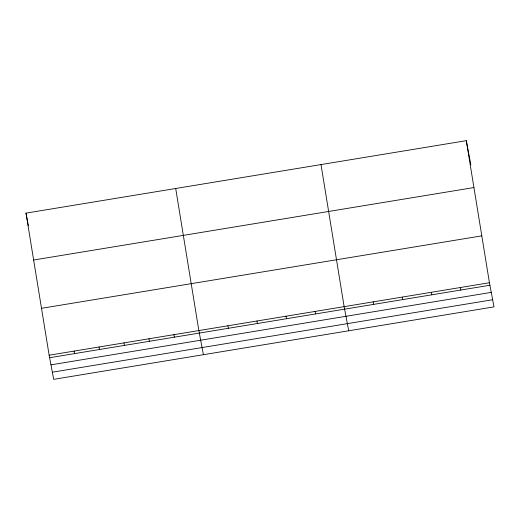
<?xml version="1.0" encoding="UTF-8"?>
<svg xmlns="http://www.w3.org/2000/svg" width="520" height="520" viewBox="0 0 520 520"><rect width="100%" height="100%" fill="white"/><g stroke="black" fill="none" stroke-linecap="round" stroke-linejoin="round"><path stroke-width="0.78" d="M466.297 140.667L489.437 282.737L494 306.872L53.703 379.334L49.147 355.206L26 213.129L466.297 140.667L470.853 164.794M33.638 260.013L473.935 187.551M41.509 308.315L481.8 235.853M49.147 355.206L489.437 282.737M49.621 357.708L489.912 285.246M50.966 364.845L491.263 292.383M52.358 372.197L492.654 299.735M460.382 287.521L460.856 290.03M431.321 292.305L431.795 294.814M402.259 297.089L402.734 299.592M373.204 301.873L373.678 304.375M348.706 330.785L344.143 306.651L320.996 164.573M315.081 311.435L315.556 313.944M286.026 316.219L286.5 318.728M256.964 321.002L257.439 323.505M227.903 325.78L228.378 328.289M203.405 354.699L198.848 330.564L175.702 188.487M173.894 334.672L174.369 337.181M148.948 338.78L149.422 341.282M123.994 342.882L124.469 345.391M99.047 346.99L99.522 349.499M74.094 351.098L74.568 353.6M26 213.129L27.82 222.768M27.963 223.503L28.379 225.713"/></g></svg>
